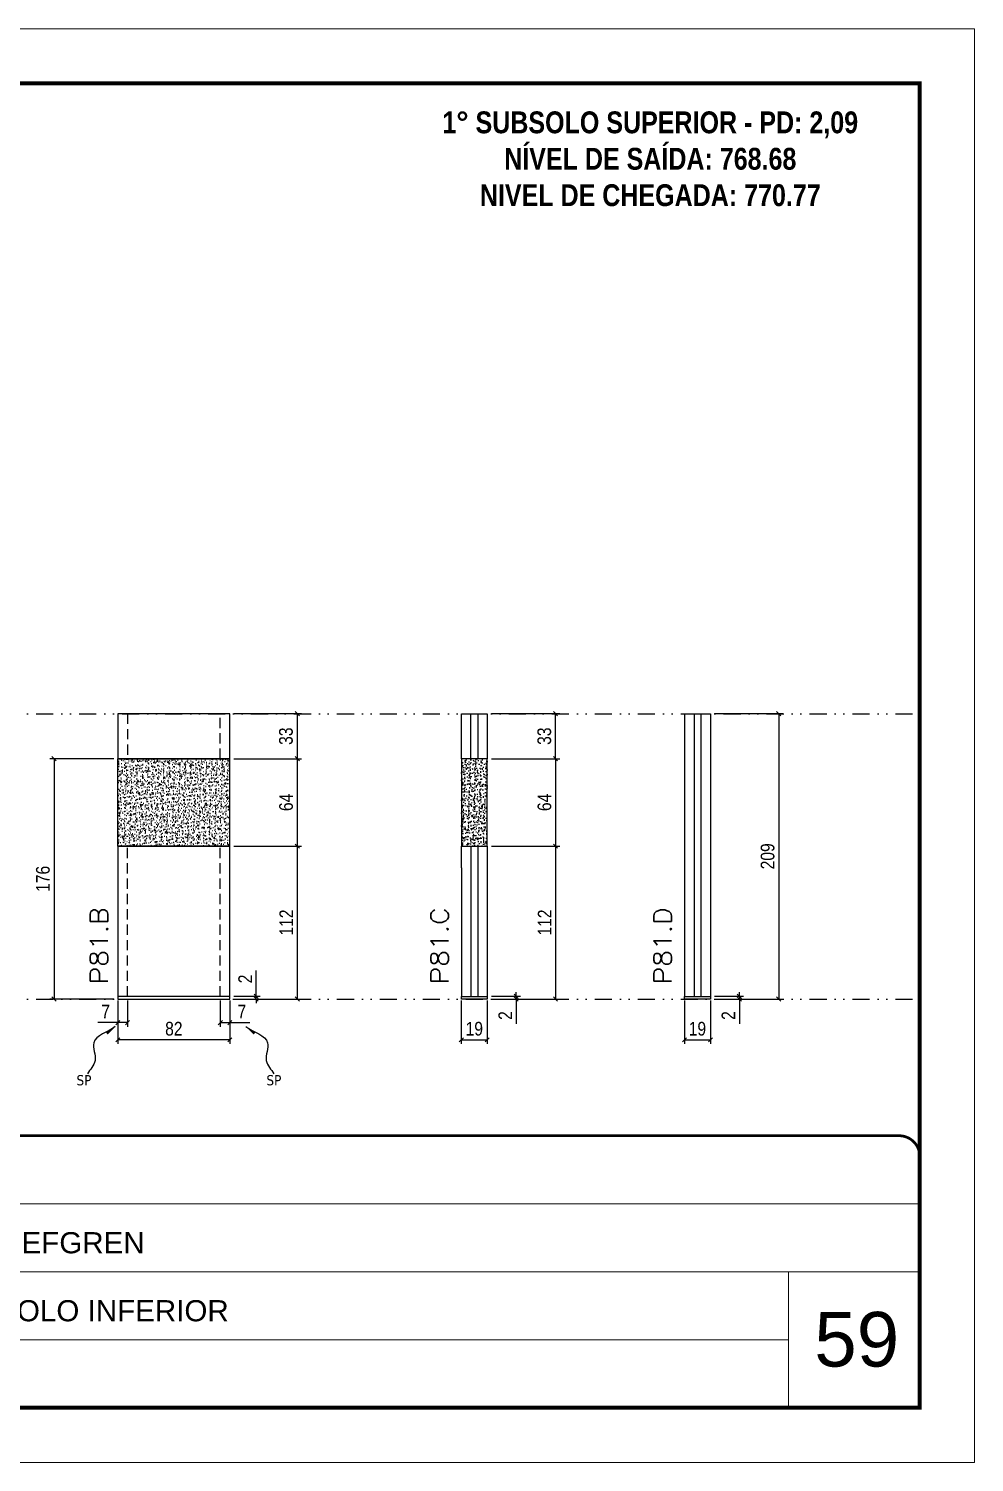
# Model space of a CAD drawing. Extents: x 14400 to 27878, y -21631 to 6985.
# Drawn here: x 18376 to 19068, y -10145 to -9095 of the extents above; entities that cross this region are included whole.
import ezdxf

# ---------------------------------------------------------------- set-up
doc = ezdxf.new("R2010")
doc.units = 0
for name, pattern in [('CONTINUO', [0]), ('DASHED', [0.75, 0.5, -0.25]), ('DIVIDE2', [0.625, 0.25, -0.125, 0, -0.125, 0, -0.125]), ('HIDDEN', [0.375, 0.25, -0.125])]:
    doc.linetypes.add(name, pattern=pattern)
for name, color, linetype, lineweight in [('CARIMBO', 255, 'Continuous', 9), ('Folhas', 255, 'Continuous', 9), ('SARRAFO DE PRESSAO', 251, 'DASHED', 9), ('Texto Seção', 7, 'Continuous', 15)]:
    doc.layers.add(name, color=color, linetype=linetype, lineweight=lineweight)
for name, color, linetype in [('COTA', 241, 'Continuous'), ('NOMENCLATURA', 7, 'Continuous'), ('Nível', 160, 'Continuous'), ('Painéis', 200, 'Continuous'), ('SARR_2.2x7', 40, 'Continuous'), ('Sarrafo de Pressão', 42, 'HIDDEN'), ('texto', 7, 'Continuous')]:
    doc.layers.add(name, color=color, linetype=linetype)
doc.styles.add('ARIAL', font='arial.ttf')
doc.styles.add('COTA TECNICA', font='techl___.ttf', dxfattribs={"height": 10})
doc.styles.add('COTA TECNICA-50', font='techl___.ttf', dxfattribs={"height": 10})
doc.styles.add('REGUA-120', font='ROMANS.shx', dxfattribs={"height": 15})
doc.styles.add('ROMANC', font='techb___.ttf', dxfattribs={"height": 2.5})
doc.styles.get("Standard").update_dxf_attribs({"font": 'arial.ttf'})
doc.dimstyles.new('COTA PAINEL-50', dxfattribs={"dimtxt": 10, "dimasz": 3, "dimexe": 3, "dimexo": 3, "dimgap": 3, "dimtad": 1, "dimdec": 1, "dimzin": 12, "dimdsep": 46, "dimtxsty": 'COTA TECNICA-50', "dimblk1": 'OBLIQUE', "dimblk2": 'OBLIQUE', "dimsah": 1, "dimcen": 0.9, "dimclrd": 4, "dimclre": 4, "dimclrt": 240, "dimadec": 1, "dimazin": 3, "dimtfac": 1, "dimtdec": 1, "dimtmove": 0, "dimatfit": 3, "dimfxl": 1, "dimtolj": 1, "dimtzin": 12, "dimarcsym": 0})
doc.dimstyles.new('PAINEL', dxfattribs={"dimtxt": 10, "dimasz": 3, "dimexe": 3, "dimexo": 3, "dimgap": 3, "dimtad": 1, "dimdec": 1, "dimzin": 12, "dimdsep": 46, "dimtxsty": 'COTA TECNICA', "dimblk1": 'OBLIQUE', "dimblk2": 'OBLIQUE', "dimsah": 1, "dimcen": 0.9, "dimclrd": 4, "dimclre": 4, "dimclrt": 240, "dimadec": 1, "dimazin": 3, "dimtfac": 1, "dimtdec": 1, "dimtmove": 0, "dimatfit": 3, "dimfxl": 1, "dimtolj": 1, "dimtzin": 12, "dimarcsym": 0})
doc.dimstyles.get("Standard").update_dxf_attribs({"dimtxt": 0.18, "dimasz": 0.18, "dimexe": 0.18, "dimexo": 0.0625, "dimgap": 0.09, "dimtad": 0, "dimtih": 1, "dimtoh": 1, "dimdec": 4, "dimzin": 0, "dimdsep": 46, "dimtxsty": 'Standard', "dimcen": 0.09, "dimadec": 0, "dimazin": 0, "dimtfac": 1, "dimtdec": 4, "dimtofl": 0, "dimtmove": 0, "dimatfit": 3, "dimfxl": 1, "dimtolj": 1, "dimtzin": 0, "dimarcsym": 0})

# ---------------------------------------------------------------- blocks, each defined once
blk = doc.blocks.new('9999999999')
at = {"color": 30, "linetype": 'CONTINUO'}
for p, q in [((98564.6, 34379.6), (99584, 34379.6)), ((98564.6, 34329.8), (99488, 34329.8)), ((99584, 34329.8), (99488, 34329.8)), ((99488, 34329.8), (99488, 34230.2)), ((98564.6, 34280), (99488, 34280))]:
    blk.add_line(p, q, dxfattribs=at)
at = {"color": 30, "linetype": 'CONTINUO', "const_width": 2}
blk.add_lwpolyline([(99584, 34230.2), (99584, 34414.4, 0.414214), (99569, 34429.4), (98229, 34429.4, 0.414214), (98214, 34414.4), (98214, 34245.2, 0.414214), (98229, 34230.2), (99584, 34230.2)], format="xyb", dxfattribs=at)
at = {"layer": 'Folhas'}
blk.add_lwpolyline([(98139, 34190.2), (99624, 34190.2), (99624, 35240.2), (98139, 35240.2)], close=True, dxfattribs=at)
at = {"layer": 'Folhas', "color": 30, "const_width": 3}
blk.add_lwpolyline([(98214, 34230.2), (99584, 34230.2), (99584, 35200.2), (98214, 35200.2)], close=True, dxfattribs=at)
at = {"color": 7, "linetype": 'Continuous', "ltscale": 5, "style": 'ARIAL'}
for s, p in [('LEAF LOEFGREN', (98837.7, 34343.3)), ('1° SUBSOLO INFERIOR', (98837.7, 34293.5))]:
    blk.add_text(s, height=15.483, dxfattribs=at).set_placement(p)
blk = doc.blocks.new('_Oblique')
at = {"color": 0, "linetype": 'ByBlock', "lineweight": -2}
blk.add_line((-0.5, -0.5), (0.5, 0.5), dxfattribs=at)
blk = doc.blocks.new('*D1825')
at = {"layer": 'COTA', "color": 4, "lineweight": -2, "transparency": 16777216}
for p, q in [((18441.6, -9807), (18441.6, -9838.9)), ((18523.6, -9807), (18523.6, -9838.9)), ((18523.6, -9835.9), (18441.6, -9835.9))]:
    blk.add_line(p, q, dxfattribs=at)
at = {"layer": 'Defpoints', "color": 0, "transparency": 16777216}
for p in [(18441.6, -9804), (18523.6, -9804), (18441.6, -9835.9)]:
    blk.add_point(p, dxfattribs=at)
at = {"layer": 'COTA', "color": 4, "lineweight": -2, "transparency": 16777216, "xscale": 3, "yscale": 3, "zscale": 3, "rotation": 180}
blk.add_blockref('_Oblique', (18441.6, -9835.9), dxfattribs=at)
at = {"layer": 'COTA', "color": 4, "lineweight": -2, "transparency": 16777216, "xscale": 3, "yscale": 3, "zscale": 3}
blk.add_blockref('_Oblique', (18523.6, -9835.9), dxfattribs=at)
at = {"layer": 'COTA', "color": 240, "transparency": 16777216, "insert": (18482.6, -9827.8), "char_height": 10, "attachment_point": 5, "style": 'COTA TECNICA'}
blk.add_mtext('\\A1;82', dxfattribs=at)
blk = doc.blocks.new('*D1826')
at = {"layer": 'COTA', "color": 4, "lineweight": -2, "transparency": 16777216}
for p, q in [((18516.6, -9807), (18516.6, -9826.3)), ((18523.6, -9809), (18523.6, -9826.3)), ((18516.6, -9823.3), (18523.6, -9823.3)), ((18523.6, -9823.3), (18538.3, -9823.3))]:
    blk.add_line(p, q, dxfattribs=at)
at = {"layer": 'Defpoints', "color": 0, "transparency": 16777216}
for p in [(18516.6, -9804), (18523.6, -9806), (18523.6, -9823.3)]:
    blk.add_point(p, dxfattribs=at)
at = {"layer": 'COTA', "color": 4, "lineweight": -2, "transparency": 16777216, "xscale": 3, "yscale": 3, "zscale": 3, "rotation": 180}
blk.add_blockref('_Oblique', (18516.6, -9823.3), dxfattribs=at)
at = {"layer": 'COTA', "color": 4, "lineweight": -2, "transparency": 16777216, "xscale": 3, "yscale": 3, "zscale": 3}
blk.add_blockref('_Oblique', (18523.6, -9823.3), dxfattribs=at)
at = {"layer": 'COTA', "color": 240, "transparency": 16777216, "insert": (18532.4, -9815.2), "char_height": 10, "attachment_point": 5, "style": 'COTA TECNICA-50'}
blk.add_mtext('\\A1;7', dxfattribs=at)
blk = doc.blocks.new('*D1827')
at = {"layer": 'COTA', "color": 4, "lineweight": -2, "transparency": 16777216}
for p, q in [((18441.6, -9809), (18441.6, -9826.3)), ((18448.6, -9807), (18448.6, -9826.3)), ((18441.6, -9823.3), (18426.9, -9823.3)), ((18448.6, -9823.3), (18441.6, -9823.3))]:
    blk.add_line(p, q, dxfattribs=at)
at = {"layer": 'Defpoints', "color": 0, "transparency": 16777216}
for p in [(18441.6, -9806), (18448.6, -9804), (18441.6, -9823.3)]:
    blk.add_point(p, dxfattribs=at)
at = {"layer": 'COTA', "color": 4, "lineweight": -2, "transparency": 16777216, "xscale": 3, "yscale": 3, "zscale": 3, "rotation": 180}
blk.add_blockref('_Oblique', (18441.6, -9823.3), dxfattribs=at)
at = {"layer": 'COTA', "color": 4, "lineweight": -2, "transparency": 16777216, "xscale": 3, "yscale": 3, "zscale": 3}
blk.add_blockref('_Oblique', (18448.6, -9823.3), dxfattribs=at)
at = {"layer": 'COTA', "color": 240, "transparency": 16777216, "insert": (18432.7, -9815.2), "char_height": 10, "attachment_point": 5, "style": 'COTA TECNICA-50'}
blk.add_mtext('\\A1;7', dxfattribs=at)
blk = doc.blocks.new('*D1828')
at = {"layer": 'COTA', "color": 4, "lineweight": -2, "transparency": 16777216}
for p, q in [((18542.8, -9804), (18542.8, -9785.2)), ((18526.6, -9804), (18545.8, -9804)), ((18526.6, -9806), (18545.8, -9806)), ((18542.8, -9806), (18542.8, -9804)), ((18542.8, -9806), (18542.8, -9809))]:
    blk.add_line(p, q, dxfattribs=at)
at = {"layer": 'Defpoints', "color": 0, "transparency": 16777216}
for p in [(18523.6, -9804), (18523.6, -9806), (18542.8, -9806)]:
    blk.add_point(p, dxfattribs=at)
at = {"layer": 'COTA', "color": 4, "lineweight": -2, "transparency": 16777216, "xscale": 3, "yscale": 3, "zscale": 3}
for p, rotation in [((18542.8, -9804), 270), ((18542.8, -9806), 90)]:
    blk.add_blockref('_Oblique', p, dxfattribs=dict(at, rotation=rotation))
at = {"layer": 'COTA', "color": 240, "transparency": 16777216, "insert": (18534.8, -9791.3), "char_height": 10, "attachment_point": 5, "rotation": 90, "style": 'COTA TECNICA-50'}
blk.add_mtext('\\A1;2', dxfattribs=at)
blk = doc.blocks.new('*D1835')
at = {"layer": 'COTA', "color": 4, "lineweight": -2, "transparency": 16777216}
for p, q in [((18526.6, -9630), (18576, -9630)), ((18573, -9694), (18573, -9630)), ((18526.6, -9694), (18576, -9694))]:
    blk.add_line(p, q, dxfattribs=at)
at = {"layer": 'Defpoints', "color": 0, "transparency": 16777216}
for p in [(18523.6, -9630), (18573, -9630), (18523.6, -9694)]:
    blk.add_point(p, dxfattribs=at)
at = {"layer": 'COTA', "color": 4, "lineweight": -2, "transparency": 16777216, "xscale": 3, "yscale": 3, "zscale": 3}
for p, rotation in [((18573, -9630), 90), ((18573, -9694), 270)]:
    blk.add_blockref('_Oblique', p, dxfattribs=dict(at, rotation=rotation))
at = {"layer": 'COTA', "color": 240, "transparency": 16777216, "insert": (18564.8, -9662), "char_height": 10, "attachment_point": 5, "rotation": 90, "style": 'COTA TECNICA-50'}
blk.add_mtext('\\A1;64', dxfattribs=at)
blk = doc.blocks.new('*D1836')
at = {"layer": 'COTA', "color": 4, "linetype": 'ByBlock', "lineweight": -2, "transparency": 16777216}
for p, q in [((18526.6, -9694), (18576, -9694)), ((18573, -9806), (18573, -9694)), ((18526.6, -9806), (18576, -9806))]:
    blk.add_line(p, q, dxfattribs=at)
at = {"layer": 'Defpoints', "color": 0, "linetype": 'ByBlock', "transparency": 16777216}
for p in [(18523.6, -9694), (18573, -9694), (18523.6, -9806)]:
    blk.add_point(p, dxfattribs=at)
at = {"layer": 'COTA', "color": 4, "linetype": 'ByBlock', "lineweight": -2, "transparency": 16777216, "xscale": 3, "yscale": 3, "zscale": 3}
for p, rotation in [((18573, -9694), 90), ((18573, -9806), 270)]:
    blk.add_blockref('_Oblique', p, dxfattribs=dict(at, rotation=rotation))
at = {"layer": 'COTA', "color": 240, "linetype": 'ByBlock', "transparency": 16777216, "insert": (18564.9, -9750), "char_height": 10, "attachment_point": 5, "rotation": 90, "style": 'COTA TECNICA'}
blk.add_mtext('\\A1;112', dxfattribs=at)
blk = doc.blocks.new('*D1837')
at = {"layer": 'COTA', "color": 4, "linetype": 'ByBlock', "lineweight": -2, "transparency": 16777216}
for p, q in [((18526.6, -9694), (18576, -9694)), ((18573, -9806), (18573, -9694)), ((18526.6, -9806), (18576, -9806))]:
    blk.add_line(p, q, dxfattribs=at)
at = {"layer": 'Defpoints', "color": 0, "linetype": 'ByBlock', "transparency": 16777216}
for p in [(18523.6, -9694), (18573, -9694), (18523.6, -9806)]:
    blk.add_point(p, dxfattribs=at)
at = {"layer": 'COTA', "color": 4, "linetype": 'ByBlock', "lineweight": -2, "transparency": 16777216, "xscale": 3, "yscale": 3, "zscale": 3}
for p, rotation in [((18573, -9694), 90), ((18573, -9806), 270)]:
    blk.add_blockref('_Oblique', p, dxfattribs=dict(at, rotation=rotation))
at = {"layer": 'COTA', "color": 240, "linetype": 'ByBlock', "transparency": 16777216, "insert": (18564.9, -9750), "char_height": 10, "attachment_point": 5, "rotation": 90, "style": 'COTA TECNICA'}
blk.add_mtext('\\A1;112', dxfattribs=at)
blk = doc.blocks.new('*D1829')
at = {"layer": 'COTA', "color": 4, "lineweight": -2, "transparency": 16777216}
for p, q in [((18693, -9807), (18693, -9838.9)), ((18712, -9807), (18712, -9838.9)), ((18693, -9835.9), (18712, -9835.9))]:
    blk.add_line(p, q, dxfattribs=at)
at = {"layer": 'Defpoints', "color": 0, "transparency": 16777216}
for p in [(18693, -9804), (18712, -9804), (18712, -9835.9)]:
    blk.add_point(p, dxfattribs=at)
at = {"layer": 'COTA', "color": 4, "lineweight": -2, "transparency": 16777216, "xscale": 3, "yscale": 3, "zscale": 3, "rotation": 180}
blk.add_blockref('_Oblique', (18693, -9835.9), dxfattribs=at)
at = {"layer": 'COTA', "color": 4, "lineweight": -2, "transparency": 16777216, "xscale": 3, "yscale": 3, "zscale": 3}
blk.add_blockref('_Oblique', (18712, -9835.9), dxfattribs=at)
at = {"layer": 'COTA', "color": 240, "transparency": 16777216, "insert": (18702.5, -9827.8), "char_height": 10, "attachment_point": 5, "style": 'COTA TECNICA'}
blk.add_mtext('\\A1;19', dxfattribs=at)
blk = doc.blocks.new('*D1830')
at = {"layer": 'COTA', "color": 4, "lineweight": -2, "transparency": 16777216}
for p, q in [((18715, -9804), (18736.2, -9804)), ((18715, -9806), (18736.2, -9806)), ((18733.2, -9804), (18733.2, -9801)), ((18733.2, -9804), (18733.2, -9806)), ((18733.2, -9806), (18733.2, -9824.2))]:
    blk.add_line(p, q, dxfattribs=at)
at = {"layer": 'Defpoints', "color": 0, "transparency": 16777216}
for p in [(18712, -9804), (18712, -9806), (18733.2, -9804)]:
    blk.add_point(p, dxfattribs=at)
at = {"layer": 'COTA', "color": 4, "lineweight": -2, "transparency": 16777216, "xscale": 3, "yscale": 3, "zscale": 3}
for p, rotation in [((18733.2, -9804), 270), ((18733.2, -9806), 90)]:
    blk.add_blockref('_Oblique', p, dxfattribs=dict(at, rotation=rotation))
at = {"layer": 'COTA', "color": 240, "transparency": 16777216, "insert": (18725.2, -9818.1), "char_height": 10, "attachment_point": 5, "rotation": 90, "style": 'COTA TECNICA-50'}
blk.add_mtext('\\A1;2', dxfattribs=at)
blk = doc.blocks.new('*D1838')
at = {"layer": 'COTA', "color": 4, "linetype": 'ByBlock', "lineweight": -2, "transparency": 16777216}
for p, q in [((18715, -9630), (18765, -9630)), ((18762, -9630), (18762, -9694)), ((18715, -9694), (18765, -9694))]:
    blk.add_line(p, q, dxfattribs=at)
at = {"layer": 'Defpoints', "color": 0, "linetype": 'ByBlock', "transparency": 16777216}
for p in [(18712, -9630), (18712, -9694), (18762, -9694)]:
    blk.add_point(p, dxfattribs=at)
at = {"layer": 'COTA', "color": 4, "linetype": 'ByBlock', "lineweight": -2, "transparency": 16777216, "xscale": 3, "yscale": 3, "zscale": 3}
for p, rotation in [((18762, -9630), 90), ((18762, -9694), 270)]:
    blk.add_blockref('_Oblique', p, dxfattribs=dict(at, rotation=rotation))
at = {"layer": 'COTA', "color": 240, "linetype": 'ByBlock', "transparency": 16777216, "insert": (18753.9, -9662), "char_height": 10, "attachment_point": 5, "rotation": 90, "style": 'COTA TECNICA'}
blk.add_mtext('\\A1;64', dxfattribs=at)
blk = doc.blocks.new('*D1831')
at = {"layer": 'COTA', "color": 4, "lineweight": -2, "transparency": 16777216}
for p, q in [((18715, -9694), (18765, -9694)), ((18762, -9694), (18762, -9806)), ((18715, -9806), (18765, -9806))]:
    blk.add_line(p, q, dxfattribs=at)
at = {"layer": 'Defpoints', "color": 0, "transparency": 16777216}
for p in [(18712, -9694), (18712, -9806), (18762, -9806)]:
    blk.add_point(p, dxfattribs=at)
at = {"layer": 'COTA', "color": 4, "lineweight": -2, "transparency": 16777216, "xscale": 3, "yscale": 3, "zscale": 3}
for p, rotation in [((18762, -9694), 90), ((18762, -9806), 270)]:
    blk.add_blockref('_Oblique', p, dxfattribs=dict(at, rotation=rotation))
at = {"layer": 'COTA', "color": 240, "transparency": 16777216, "insert": (18754, -9750), "char_height": 10, "attachment_point": 5, "rotation": 90, "style": 'COTA TECNICA'}
blk.add_mtext('\\A1;112', dxfattribs=at)
blk = doc.blocks.new('*D1839')
at = {"layer": 'COTA', "color": 4, "lineweight": -2, "transparency": 16777216}
for p, q in [((18526.6, -9597), (18576, -9597)), ((18573, -9630), (18573, -9597)), ((18526.6, -9630), (18576, -9630))]:
    blk.add_line(p, q, dxfattribs=at)
at = {"layer": 'Defpoints', "color": 0, "transparency": 16777216}
for p in [(18523.6, -9597), (18573, -9597), (18523.6, -9630)]:
    blk.add_point(p, dxfattribs=at)
at = {"layer": 'COTA', "color": 4, "lineweight": -2, "transparency": 16777216, "xscale": 3, "yscale": 3, "zscale": 3}
for p, rotation in [((18573, -9597), 90), ((18573, -9630), 270)]:
    blk.add_blockref('_Oblique', p, dxfattribs=dict(at, rotation=rotation))
at = {"layer": 'COTA', "color": 240, "transparency": 16777216, "insert": (18564.7, -9613.5), "char_height": 10, "attachment_point": 5, "rotation": 90, "style": 'COTA TECNICA'}
blk.add_mtext('\\A1;33', dxfattribs=at)
blk = doc.blocks.new('*D1840')
at = {"layer": 'COTA', "color": 4, "lineweight": -2, "transparency": 16777216}
for p, q in [((18856.3, -9807), (18856.3, -9838.9)), ((18875.3, -9807), (18875.3, -9838.9)), ((18856.3, -9835.9), (18875.3, -9835.9))]:
    blk.add_line(p, q, dxfattribs=at)
at = {"layer": 'Defpoints', "color": 0, "transparency": 16777216}
for p in [(18856.3, -9804), (18875.3, -9804), (18875.3, -9835.9)]:
    blk.add_point(p, dxfattribs=at)
at = {"layer": 'COTA', "color": 4, "lineweight": -2, "transparency": 16777216, "xscale": 3, "yscale": 3, "zscale": 3, "rotation": 180}
blk.add_blockref('_Oblique', (18856.3, -9835.9), dxfattribs=at)
at = {"layer": 'COTA', "color": 4, "lineweight": -2, "transparency": 16777216, "xscale": 3, "yscale": 3, "zscale": 3}
blk.add_blockref('_Oblique', (18875.3, -9835.9), dxfattribs=at)
at = {"layer": 'COTA', "color": 240, "transparency": 16777216, "insert": (18865.8, -9827.8), "char_height": 10, "attachment_point": 5, "style": 'COTA TECNICA'}
blk.add_mtext('\\A1;19', dxfattribs=at)
blk = doc.blocks.new('*D1841')
at = {"layer": 'COTA', "color": 4, "lineweight": -2, "transparency": 16777216}
for p, q in [((18878.3, -9804), (18899.5, -9804)), ((18878.3, -9806), (18899.5, -9806)), ((18896.5, -9804), (18896.5, -9801)), ((18896.5, -9804), (18896.5, -9806)), ((18896.5, -9806), (18896.5, -9824.2))]:
    blk.add_line(p, q, dxfattribs=at)
at = {"layer": 'Defpoints', "color": 0, "transparency": 16777216}
for p in [(18875.3, -9804), (18875.3, -9806), (18896.5, -9804)]:
    blk.add_point(p, dxfattribs=at)
at = {"layer": 'COTA', "color": 4, "lineweight": -2, "transparency": 16777216, "xscale": 3, "yscale": 3, "zscale": 3}
for p, rotation in [((18896.5, -9804), 270), ((18896.5, -9806), 90)]:
    blk.add_blockref('_Oblique', p, dxfattribs=dict(at, rotation=rotation))
at = {"layer": 'COTA', "color": 240, "transparency": 16777216, "insert": (18888.5, -9818.1), "char_height": 10, "attachment_point": 5, "rotation": 90, "style": 'COTA TECNICA-50'}
blk.add_mtext('\\A1;2', dxfattribs=at)
blk = doc.blocks.new('*D1842')
at = {"layer": 'COTA', "color": 4, "lineweight": -2, "transparency": 16777216}
for p, q in [((18878.3, -9597), (18928.3, -9597)), ((18925.3, -9597), (18925.3, -9806)), ((18878.3, -9806), (18928.3, -9806))]:
    blk.add_line(p, q, dxfattribs=at)
at = {"layer": 'Defpoints', "color": 0, "transparency": 16777216}
for p in [(18875.3, -9597), (18875.3, -9806), (18925.3, -9806)]:
    blk.add_point(p, dxfattribs=at)
at = {"layer": 'COTA', "color": 4, "lineweight": -2, "transparency": 16777216, "xscale": 3, "yscale": 3, "zscale": 3}
for p, rotation in [((18925.3, -9597), 90), ((18925.3, -9806), 270)]:
    blk.add_blockref('_Oblique', p, dxfattribs=dict(at, rotation=rotation))
at = {"layer": 'COTA', "color": 240, "transparency": 16777216, "insert": (18917.2, -9701.5), "char_height": 10, "attachment_point": 5, "rotation": 90, "style": 'COTA TECNICA'}
blk.add_mtext('\\A1;209', dxfattribs=at)
blk = doc.blocks.new('*D1843')
at = {"layer": 'COTA', "color": 4, "lineweight": -2, "transparency": 16777216}
for p, q in [((18715, -9597), (18765, -9597)), ((18762, -9630), (18762, -9597)), ((18715, -9630), (18765, -9630))]:
    blk.add_line(p, q, dxfattribs=at)
at = {"layer": 'Defpoints', "color": 0, "transparency": 16777216}
for p in [(18712, -9597), (18762, -9597), (18712, -9630)]:
    blk.add_point(p, dxfattribs=at)
at = {"layer": 'COTA', "color": 4, "lineweight": -2, "transparency": 16777216, "xscale": 3, "yscale": 3, "zscale": 3}
for p, rotation in [((18762, -9597), 90), ((18762, -9630), 270)]:
    blk.add_blockref('_Oblique', p, dxfattribs=dict(at, rotation=rotation))
at = {"layer": 'COTA', "color": 240, "transparency": 16777216, "insert": (18753.8, -9613.5), "char_height": 10, "attachment_point": 5, "rotation": 90, "style": 'COTA TECNICA'}
blk.add_mtext('\\A1;33', dxfattribs=at)
blk = doc.blocks.new('*D2168')
at = {"layer": 'COTA', "color": 4, "lineweight": -2, "transparency": 16777216}
for p, q in [((18438.6, -9630), (18391.9, -9630)), ((18394.9, -9630), (18394.9, -9806)), ((18438.6, -9806), (18391.9, -9806))]:
    blk.add_line(p, q, dxfattribs=at)
at = {"layer": 'Defpoints', "color": 0, "transparency": 16777216}
for p in [(18441.6, -9630), (18394.9, -9806), (18441.6, -9806)]:
    blk.add_point(p, dxfattribs=at)
at = {"layer": 'COTA', "color": 4, "lineweight": -2, "transparency": 16777216, "xscale": 3, "yscale": 3, "zscale": 3}
for p, rotation in [((18394.9, -9630), 90), ((18394.9, -9806), 270)]:
    blk.add_blockref('_Oblique', p, dxfattribs=dict(at, rotation=rotation))
at = {"layer": 'COTA', "color": 240, "transparency": 16777216, "insert": (18386.8, -9718), "char_height": 10, "attachment_point": 5, "rotation": 90, "style": 'COTA TECNICA'}
blk.add_mtext('\\A1;176', dxfattribs=at)

msp = doc.modelspace()

# ---------------------------------------------------------------- hatches: boundary and pattern name
at = {"layer": 'COTA', "linetype": 'ByBlock'}
h = msp.add_hatch(dxfattribs=at)
h.set_pattern_fill('AR-CONC', color=256, scale=0.03)
h.set_pattern_definition([(50, (12999.5018, -20680.4837), (5.46554, -0.4781726), [0.5715, -6.2865]), (355, (12999.502, -20680.4837), (-1.0573026, 5.7317054), [0.4572, -5.0292175]), (100.451445, (12999.957, -20680.5235), (4.4082374, 5.2535326), [0.4857003, -5.3427073]), (46.1842, (12999.502, -20678.96), (8.1323712, -1.26127), [0.85725, -9.42975]), (96.63556, (13000.1795, -20679.065), (7.122124, 7.4227837), [0.7285507, -8.014068]), (351.18415, (12999.502, -20678.96), (7.122124, 7.422784), [0.685799, -7.543792]), (21, (13000.2638, -20679.3407), (4.5484317, -3.067956), [0.5715, -6.2865]), (326, (13000.264, -20679.3407), (1.8540609, 5.525639), [0.4572, -5.0292]), (71.451445, (13000.643, -20679.5963), (6.4024926, 2.457683), [0.4857003, -5.3426981]), (37.5, (12999.5018, -20680.4837), (0.0926581, 2.53665117), [0, -4.96824, 0, -5.1054, 0, -5.04825]), (7.5, (12999.5018, -20680.4837), (2.0045899, 3.00541724), [0, -2.91084, 0, -4.85394, 0, -1.92405]), (327.5, (12997.8025, -20680.4837), (4.06771786, -0.17186232), [0, -1.905, 0, -5.9436, 0, -7.8867]), (317.5, (12997.0405, -20680.4837), (4.4438754, 0.7627947), [0, -2.4765, 0, -3.94716, 0, -5.6007])])
h.paths.add_polyline_path([(18441.58, -9694.04), (18523.58, -9694.04), (18523.58, -9630.04), (18441.58, -9630.04)])
at = {"layer": 'COTA'}
h = msp.add_hatch(dxfattribs=at)
h.set_pattern_fill('AR-CONC', color=256, scale=0.03)
h.set_pattern_definition([(50, (3010.181, -13942.9013), (5.4655401, -0.4781726), [0.5715, -6.2865]), (355, (3010.181, -13942.9013), (-1.0573026, 5.7317054), [0.4572, -5.0292175]), (100.451445, (3010.636, -13942.941), (4.4082374, 5.2535326), [0.4857003, -5.3427073]), (46.1842, (3010.181, -13941.377), (8.1323712, -1.2612698), [0.85725, -9.42975]), (96.63556, (3010.8585, -13941.4824), (7.122124, 7.4227837), [0.7285507, -8.0140682]), (351.18415, (3010.181, -13941.377), (7.122124, 7.4227837), [0.685799, -7.543792]), (21, (3010.943, -13941.7583), (4.5484317, -3.067956), [0.5715, -6.2865]), (326, (3010.943, -13941.7583), (1.8540609, 5.525639), [0.4572, -5.0292]), (71.451445, (3011.322, -13942.014), (6.4024926, 2.457683), [0.4857003, -5.3426981]), (37.5, (3010.1808, -13942.9013), (0.0926581, 2.53665117), [0, -4.96824, 0, -5.1054, 0, -5.04825]), (7.5, (3010.1808, -13942.9013), (2.00458988, 3.00541724), [0, -2.91084, 0, -4.85394, 0, -1.92405]), (327.5, (3008.4815, -13942.9013), (4.06771786, -0.17186232), [0, -1.905, 0, -5.9436, 0, -7.8867]), (317.5, (3007.7195, -13942.9013), (4.44387544, 0.7627947), [0, -2.4765, 0, -3.94716, 0, -5.6007])])
h.paths.add_polyline_path([(18712.04, -9630.04), (18693.04, -9630.04), (18693.04, -9694.04), (18712.04, -9694.04)])

# ---------------------------------------------------------------- linework, layer by layer
at = {"layer": 'COTA', "linetype": 'ByBlock'}
for p, q in [((18523.58, -9630.04), (18441.58, -9630.04)), ((18441.58, -9694.04), (18441.58, -9630.04)), ((18523.58, -9694.04), (18523.58, -9630.04))]:
    msp.add_line(p, q, dxfattribs=at)
msp.add_lwpolyline([(18693.04, -9694.04), (18712.04, -9694.04), (18712.04, -9630.04), (18693.04, -9630.04)], close=True, dxfattribs=at)
at = {"layer": 'Nível', "color": 4, "linetype": 'DIVIDE2', "ltscale": 50}
for p, q in [((17658.47, -9597.04), (19028.47, -9597.04)), ((17658.47, -9806.04), (19028.47, -9806.04))]:
    msp.add_line(p, q, dxfattribs=at)
at = {"layer": 'Painéis'}
for p, q in [((18523.58, -9597.04), (18441.58, -9597.04)), ((18441.58, -9597.04), (18441.58, -9630.04)), ((18523.58, -9630.04), (18523.58, -9597.04)), ((18693.04, -9597.04), (18712.04, -9597.04)), ((18693.04, -9630.04), (18693.04, -9597.04)), ((18712.04, -9597.04), (18712.04, -9630.04)), ((18856.32, -9597.04), (18856.32, -9804.04)), ((18856.32, -9597.04), (18875.32, -9597.04)), ((18875.32, -9597.04), (18875.32, -9804.04)), ((18441.58, -9630.04), (18523.58, -9630.04)), ((18712.04, -9630.04), (18693.04, -9630.04)), ((18441.58, -9694.04), (18523.58, -9694.04)), ((18523.58, -9694.04), (18441.58, -9694.04)), ((18441.58, -9694.04), (18441.58, -9804.04)), ((18523.58, -9804.04), (18523.58, -9694.04)), ((18693.04, -9694.04), (18712.04, -9694.04)), ((18693.04, -9710.04), (18693.04, -9694.04)), ((18712.04, -9694.04), (18712.04, -9710.04)), ((18693.04, -9710.04), (18693.04, -9804.04)), ((18712.04, -9710.04), (18712.04, -9804.04)), ((18693.04, -9804.04), (18712.04, -9804.04)), ((18693.04, -9804.04), (18712.04, -9804.04)), ((18693.04, -9806.04), (18693.04, -9804.04)), ((18712.04, -9806.04), (18693.04, -9806.04)), ((18712.04, -9804.04), (18712.04, -9806.04)), ((18856.32, -9804.04), (18875.32, -9804.04)), ((18856.32, -9804.04), (18875.32, -9804.04)), ((18856.32, -9806.04), (18856.32, -9804.04)), ((18875.32, -9806.04), (18856.32, -9806.04)), ((18875.32, -9804.04), (18875.32, -9806.04))]:
    msp.add_line(p, q, dxfattribs=at)
msp.add_lwpolyline([(18523.58, -9804.04), (18441.58, -9804.04), (18441.58, -9806.04), (18523.58, -9806.04)], close=True, dxfattribs=at)
at = {"layer": 'SARR_2.2x7'}
for p, q in [((18700.04, -9630.04), (18700.04, -9597.04)), ((18705.04, -9597.04), (18705.04, -9630.04)), ((18863.32, -9597.04), (18863.32, -9804.04)), ((18868.32, -9597.04), (18868.32, -9804.04)), ((18700.04, -9694.04), (18700.04, -9804.04)), ((18705.04, -9694.04), (18705.04, -9804.04))]:
    msp.add_line(p, q, dxfattribs=at)
at = {"layer": 'Sarrafo de Pressão', "ltscale": 30}
for p, q in [((18448.58, -9597.04), (18448.58, -9630.04)), ((18516.58, -9630.04), (18516.58, -9597.04)), ((18448.58, -9804.04), (18448.58, -9694.04)), ((18448.58, -9694.04), (18448.58, -9694.04)), ((18516.58, -9804.04), (18516.58, -9694.04)), ((18516.58, -9694.04), (18516.58, -9694.04))]:
    msp.add_line(p, q, dxfattribs=at)

# ---------------------------------------------------------------- block references
at = {"layer": 'SARRAFO DE PRESSAO', "color": 6, "linetype": 'ByBlock'}
msp.add_blockref('9999999999', (-80555.51, -44335.53), dxfattribs=at)

# ---------------------------------------------------------------- texts
at = {"layer": 'CARIMBO', "style": 'ARIAL'}
msp.add_text('59', height=40, dxfattribs=at).set_placement((18951.33, -10075.18))
at = {"layer": 'NOMENCLATURA', "color": 2, "insert": (18831.31, -9129.26), "char_height": 16, "attachment_point": 2, "style": 'ROMANC'}
msp.add_mtext_dynamic_manual_height_columns('\\P1° SUBSOLO SUPERIOR - PD: 2,09\\PNÍVEL DE SAÍDA: 768.68\\PNIVEL DE CHEGADA: 770.77', width=432.3511, gutter_width=1, heights=[0], dxfattribs=at)
at = {"layer": 'texto', "color": 0, "char_height": 7.5, "attachment_point": 5}
for insert in [(18416.81, -9865.53), (18555.83, -9865.53)]:
    msp.add_mtext('{\\fTahoma|b0|i0|c0|p34;\\C4;SP}', dxfattribs=dict(at, insert=insert))
at = {"layer": 'Texto Seção', "style": 'REGUA-120', "width": 1.1}
for s, p in [('P81.B', (18434.33, -9795.28)), ('P81.C', (18683.59, -9795.28)), ('P81.D', (18846.87, -9795.28))]:
    msp.add_text(s, height=13, rotation=90, dxfattribs=at).set_placement(p)

# ---------------------------------------------------------------- dimensions: what is measured, and where the dimension line sits
at = {"layer": 'COTA'}
for base, p1, p2, angle, dimstyle, picture, middle in [((18572.95, -9597.04), (18523.58, -9630.04), (18523.58, -9597.04), 90, 'PAINEL', '*D1839', (18564.73, -9613.54)), ((18762.03, -9597.04), (18712.04, -9630.04), (18712.04, -9597.04), 90, 'PAINEL', '*D1843', (18753.81, -9613.54)), ((18925.31, -9806.04), (18875.32, -9597.04), (18875.32, -9806.04), 90, 'PAINEL', '*D1842', (18917.18, -9701.54)), ((18394.85, -9806.04), (18441.58, -9630.04), (18441.58, -9806.04), 90, 'PAINEL', '*D2168', (18386.75, -9718.04)), ((18572.95, -9630.04), (18523.58, -9694.04), (18523.58, -9630.04), 90, 'COTA PAINEL-50', '*D1835', (18564.85, -9662.04)), ((18762.03, -9806.04), (18712.04, -9694.04), (18712.04, -9806.04), 90, 'PAINEL', '*D1831', (18753.98, -9750.04)), ((18441.58, -9823.28), (18448.58, -9804.04), (18441.58, -9806.04), 180, 'COTA PAINEL-50', '*D1827', (18432.72, -9815.21))]:
    dim = msp.add_linear_dim(base=base, p1=p1, p2=p2, angle=angle, dimstyle=dimstyle, dxfattribs=at)
    dim.commit()
    dim.dimension.update_dxf_attribs({"geometry": picture, "text_midpoint": middle})
at = {"layer": 'COTA', "linetype": 'ByBlock'}
dim = msp.add_linear_dim(base=(18762.03, -9694.04), p1=(18712.04, -9630.04), p2=(18712.04, -9694.04), angle=90, dimstyle='PAINEL', dxfattribs=at)
dim.commit()
dim.dimension.update_dxf_attribs({"geometry": '*D1838', "text_midpoint": (18753.93, -9662.04)})
for picture in ['*D1836', '*D1837']:
    dim = msp.add_aligned_dim(p1=(18523.58, -9806.04), p2=(18523.58, -9694.04), distance=-49.37, dimstyle='PAINEL', dxfattribs=at)
    dim.commit()
    dim.dimension.update_dxf_attribs({"geometry": picture, "text_midpoint": (18564.89, -9750.04)})
at = {"layer": 'COTA'}
for base, p1, p2, picture, middle in [((18542.84, -9806.04), (18523.58, -9804.04), (18523.58, -9806.04), '*D1828', (18542.84, -9791.29)), ((18733.24, -9804.04), (18712.04, -9806.04), (18712.04, -9804.04), '*D1830', (18733.24, -9818.1)), ((18896.51, -9804.04), (18875.32, -9806.04), (18875.32, -9804.04), '*D1841', (18896.51, -9818.1))]:
    dim = msp.add_linear_dim(base=base, p1=p1, p2=p2, angle=90, dimstyle='COTA PAINEL-50', dxfattribs=at)
    dim.commit()
    dim.dimension.update_dxf_attribs({"geometry": picture, "text_midpoint": middle, "dimtype": 160})
dim = msp.add_linear_dim(base=(18441.58, -9835.94), p1=(18523.58, -9804.04), p2=(18441.58, -9804.04), angle=180, dimstyle='PAINEL', override={"dimarcsym": 2}, dxfattribs=at)
dim.commit()
dim.dimension.update_dxf_attribs({"geometry": '*D1825', "text_midpoint": (18482.58, -9827.84)})
dim = msp.add_linear_dim(base=(18523.58, -9823.28), p1=(18516.58, -9804.04), p2=(18523.58, -9806.04), dimstyle='COTA PAINEL-50', dxfattribs=at)
dim.commit()
dim.dimension.update_dxf_attribs({"geometry": '*D1826', "text_midpoint": (18532.45, -9815.21)})
for base, p1, p2, picture, middle in [((18712.04, -9835.94), (18693.04, -9804.04), (18712.04, -9804.04), '*D1829', (18702.54, -9827.85)), ((18875.32, -9835.94), (18856.32, -9804.04), (18875.32, -9804.04), '*D1840', (18865.82, -9827.85))]:
    dim = msp.add_linear_dim(base=base, p1=p1, p2=p2, dimstyle='PAINEL', override={"dimarcsym": 2}, dxfattribs=at)
    dim.commit()
    dim.dimension.update_dxf_attribs({"geometry": picture, "text_midpoint": middle})

# ---------------------------------------------------------------- leaders
at = {"layer": 'COTA', "path_type": 1}
for points in [[(18439.76, -9826.22), (18423.97, -9838.06), (18424.9, -9851.06), (18419.34, -9860.85)], [(18535.41, -9826.22), (18551.2, -9838.06), (18550.27, -9851.06), (18555.83, -9860.85)]]:
    msp.add_leader(points, dimstyle='Standard', override={"dimasz": 8}, dxfattribs=at)

doc.saveas('drawing.dxf')
